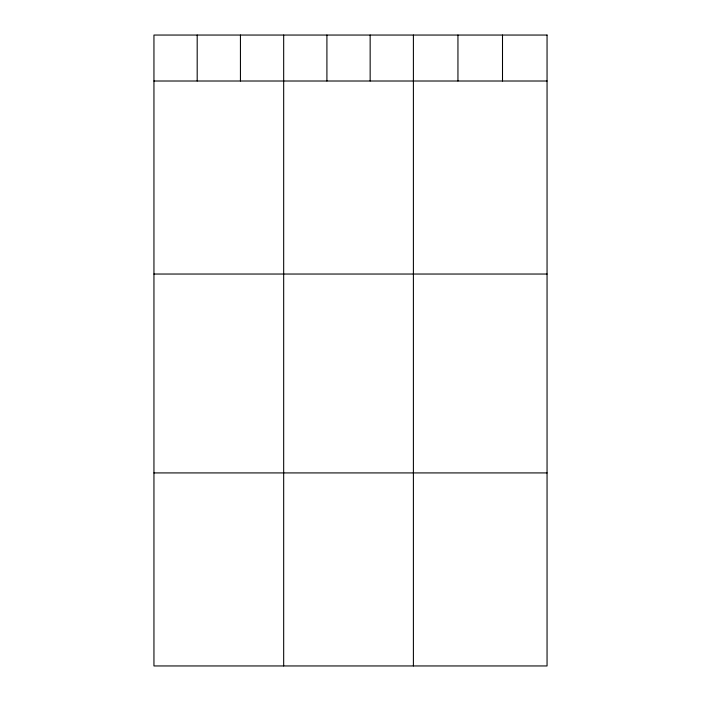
<?xml version="1.0" encoding="UTF-8"?>
<svg xmlns="http://www.w3.org/2000/svg" width="701" height="701" viewBox="0 0 701 701"><rect width="100%" height="100%" fill="white"/><g stroke="black" fill="none" stroke-linecap="round" stroke-linejoin="round"><path stroke-width="1.05" d="M153.948 81.009L547.052 81.009M153.948 274.038L547.052 274.038M153.948 472.921L547.052 472.921M502.503 35.05L502.503 81.009M457.946 35.05L457.946 81.009M413.397 35.05L413.397 665.95M370.154 35.05L370.154 81.009M326.911 35.05L326.911 81.009M283.677 35.05L283.677 665.95M240.434 35.05L240.434 81.009M197.191 35.05L197.191 81.009M547.052 35.05L153.948 35.05L153.948 665.95L547.052 665.95L547.052 35.05"/></g></svg>
